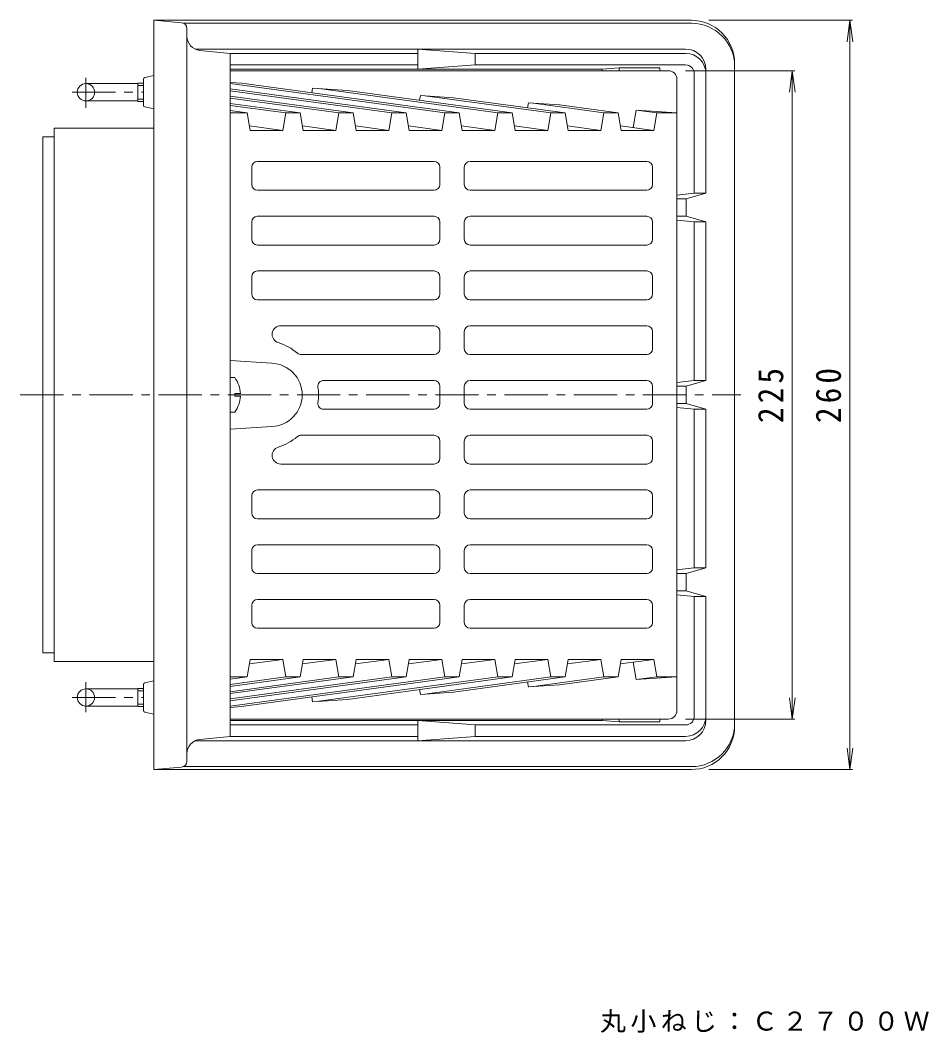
# Model space of a CAD drawing. Units: millimetres, scale not verified. Extents: x -252 to 250, y -412 to 371.
# Drawn here: x -146.5 to 168.6, y 19.6 to 371 of the extents above; entities that cross this region are included whole.
import ezdxf

# ---------------------------------------------------------------- set-up
doc = ezdxf.new("R2010")
doc.units = ezdxf.units.MM
doc.header["$LTSCALE"] = 3
doc.linetypes.add('CHAIN1', pattern=[8, 5, -1, 1, -1])
for name, color, linetype, lineweight in [('0-0_通り芯', 3, 'Continuous', 9), ('0-2_仕上', 6, 'Continuous', 9), ('0-4_その他', 7, 'Continuous', 9), ('0-5_寸法', 7, 'Continuous', 9)]:
    doc.layers.add(name, color=color, linetype=linetype, lineweight=lineweight)
doc.styles.add('ＭＳ ゴシック', font='')
doc.styles.get('ＭＳ ゴシック').set_extended_font_data('MS Gothic')

msp = doc.modelspace()

# ---------------------------------------------------------------- linework, layer by layer
at = {"layer": '0-0_通り芯'}
for p, q in [((-100.193, 110.968), (-100.193, 370.968)), ((86.307, 370.968), (-100.193, 370.968)), ((-90.52, 370.127), (-100.193, 370.968)), ((86.307, 369.968), (-89.894, 369.968)), ((-88.693, 113.801), (-88.693, 368.134)), ((84.307, 360.968), (-85.82, 360.968)), ((-84.191, 360.518), (-73.693, 359.468)), ((-73.693, 122.468), (-73.693, 359.468)), ((-8.57, 359.468), (-73.693, 359.468)), ((11.307, 359.468), (-8.57, 360.968)), ((-8.57, 360.968), (-8.57, 353.968)), ((11.307, 359.468), (11.307, 355.468)), ((84.307, 359.468), (11.307, 359.468)), ((-8.57, 355.468), (-73.693, 355.468)), ((-8.57, 353.968), (11.307, 355.468)), ((84.307, 355.468), (11.307, 355.468)), ((101.307, 125.968), (101.307, 355.968)), ((-103.302, 351.055), (-100.193, 351.746)), ((55.348, 353.968), (-73.693, 353.968)), ((55.348, 353.968), (61.307, 354.468)), ((55.348, 353.968), (55.348, 353.468)), ((75.389, 354.468), (61.307, 354.468)), ((61.307, 354.468), (61.307, 353.468)), ((75.389, 354.468), (75.389, 353.468)), ((87.307, 352.468), (87.307, 310.968)), ((91.307, 353.968), (91.307, 310.968)), ((-123.693, 348.968), (-105.693, 348.968)), ((-105.693, 349.143), (-103.693, 349.143)), ((-105.693, 349.143), (-105.693, 342.793)), ((-105.693, 348.328), (-103.693, 348.328)), ((-103.693, 341.369), (-103.693, 350.567)), ((-123.693, 342.968), (-105.693, 342.968)), ((-105.693, 343.608), (-103.693, 343.608)), ((-105.693, 342.793), (-103.693, 342.793)), ((-103.302, 340.881), (-100.193, 340.19)), ((-138.693, 330.468), (-134.755, 330.468)), ((-138.693, 151.468), (-138.693, 330.468)), ((-134.755, 333.468), (-100.193, 333.468)), ((-134.755, 148.468), (-134.755, 333.468)), ((81.307, 310.297), (87.307, 310.968)), ((84.488, 308.968), (91.307, 310.968)), ((87.307, 310.968), (91.307, 310.968)), ((81.307, 308.968), (84.488, 308.968)), ((84.488, 302.968), (84.488, 308.968)), ((81.307, 302.968), (84.488, 302.968)), ((84.488, 302.968), (91.307, 300.968)), ((81.307, 301.639), (87.307, 300.968)), ((87.307, 300.968), (91.307, 300.968)), ((87.307, 300.968), (87.307, 245.968)), ((91.307, 300.968), (91.307, 245.968)), ((81.307, 245.297), (87.307, 245.968)), ((84.488, 243.968), (91.307, 245.968)), ((87.307, 245.968), (91.307, 245.968)), ((81.307, 243.968), (84.488, 243.968)), ((84.488, 243.968), (84.488, 237.968)), ((81.307, 237.968), (84.488, 237.968)), ((81.307, 236.639), (87.307, 235.968)), ((84.488, 237.968), (91.307, 235.968)), ((87.307, 235.968), (91.307, 235.968)), ((87.307, 180.968), (87.307, 235.968)), ((91.307, 180.968), (91.307, 235.968)), ((81.307, 180.296), (87.307, 180.968)), ((84.488, 178.968), (91.307, 180.968)), ((87.307, 180.968), (91.307, 180.968)), ((81.307, 178.968), (84.488, 178.968)), ((84.488, 178.968), (84.488, 172.968)), ((81.307, 172.968), (84.488, 172.968)), ((84.488, 172.968), (91.307, 170.968)), ((81.307, 171.639), (87.307, 170.968)), ((87.307, 170.968), (91.307, 170.968)), ((87.307, 129.468), (87.307, 170.968)), ((91.307, 127.968), (91.307, 170.968)), ((-138.693, 151.468), (-134.755, 151.468)), ((-134.755, 148.468), (-100.193, 148.468)), ((-103.693, 131.369), (-103.693, 140.567)), ((-103.302, 141.055), (-100.193, 141.746)), ((-123.693, 138.968), (-105.693, 138.968)), ((-105.693, 139.143), (-103.693, 139.143)), ((-105.693, 132.793), (-105.693, 139.143)), ((-105.693, 138.328), (-103.693, 138.328)), ((-105.693, 133.608), (-103.693, 133.608)), ((-123.693, 132.968), (-105.693, 132.968)), ((-105.693, 132.793), (-103.693, 132.793)), ((-103.302, 130.881), (-100.193, 130.19)), ((55.348, 127.968), (-73.693, 127.968)), ((-8.57, 127.968), (11.307, 126.468)), ((-8.57, 120.968), (-8.57, 127.968)), ((55.348, 127.968), (55.348, 128.468)), ((55.348, 127.968), (61.307, 127.468)), ((61.307, 127.468), (61.307, 128.468)), ((75.389, 127.468), (61.307, 127.468)), ((75.389, 127.468), (75.389, 128.468)), ((-8.57, 126.468), (-73.693, 126.468)), ((11.307, 122.468), (11.307, 126.468)), ((84.307, 126.468), (11.307, 126.468)), ((84.307, 120.968), (-85.82, 120.968)), ((-84.191, 121.418), (-73.693, 122.468)), ((-8.57, 122.468), (-73.693, 122.468)), ((11.307, 122.468), (-8.57, 120.968)), ((84.307, 122.468), (11.307, 122.468)), ((-90.52, 111.809), (-100.193, 110.968)), ((86.307, 110.968), (-100.193, 110.968)), ((86.307, 111.968), (-89.894, 111.968))]:
    msp.add_line(p, q, dxfattribs=at)
at = {"layer": '0-0_通り芯', "linetype": 'CHAIN1'}
for p, q in [((-123.693, 351.029), (-123.693, 340.595)), ((-128.45, 345.968), (-103.693, 345.968)), ((-146.477, 240.968), (103.441, 240.968)), ((-123.693, 130.906), (-123.693, 141.34)), ((-128.45, 135.968), (-103.693, 135.968))]:
    msp.add_line(p, q, dxfattribs=at)
at = {"layer": '0-0_通り芯'}
for centre in [(-123.693, 345.968), (-123.693, 135.968)]:
    msp.add_circle(centre, 3, dxfattribs=at)
for centre, radius, start, end in [((-90.693, 368.134), 2, 0, 85.03043), ((86.307, 355.968), 15, 359.99991, 90), ((86.307, 354.968), 15, 0, 90), ((-83.693, 365.493), 5, 180, 264.28935), ((84.307, 353.968), 7, 0, 90), ((84.307, 352.468), 7, 0, 90), ((84.307, 352.468), 3, 0, 90), ((-103.193, 350.567), 0.5, 102.52843, 180), ((-103.193, 341.369), 0.5, 180, 257.47157), ((-103.193, 140.567), 0.5, 102.52997, 180), ((-103.193, 131.369), 0.5, 180, 257.47081), ((84.307, 129.468), 3, 270, 0), ((84.307, 129.468), 7, 270, 0), ((84.307, 127.968), 7, 270, 0), ((86.307, 126.968), 15, 270, 0), ((86.307, 125.968), 15, 270, 0.00009), ((-83.693, 116.443), 5, 95.71065, 180), ((-90.693, 113.801), 2, 274.96957, 0)]:
    msp.add_arc(centre, radius, start, end, dxfattribs=at)
at = {"layer": '0-2_仕上'}
for p, q in [((78.307, 353.468), (-73.693, 353.468)), ((-69.781, 349.131), (-73.693, 349.399)), ((0.813, 338.788), (-73.693, 348.989)), ((5.763, 338.788), (-69.781, 349.131)), ((81.307, 131.468), (81.307, 350.468)), ((-12.621, 338.788), (-73.693, 347.15)), ((-17.572, 338.788), (-73.693, 346.472)), ((-31.006, 338.788), (-73.693, 344.633)), ((-45.079, 347.44), (-45.364, 345.788)), ((-33.011, 346.614), (-45.079, 347.44)), ((19.198, 338.788), (-42.911, 347.292)), ((24.148, 338.788), (-33.011, 346.614)), ((-7.656, 344.878), (-7.949, 343.183)), ((3.759, 344.097), (-7.656, 344.878)), ((37.583, 338.788), (-6.141, 344.775)), ((-35.956, 338.788), (-73.693, 343.955)), ((-49.391, 338.788), (-73.693, 342.115)), ((-54.341, 338.788), (-73.693, 341.438)), ((42.533, 338.788), (3.759, 344.097)), ((29.767, 342.339), (29.462, 340.577)), ((40.529, 341.579), (29.763, 342.316)), ((55.968, 338.788), (30.629, 342.257)), ((60.918, 338.788), (40.529, 341.579)), ((-66.697, 332.755), (-67.776, 338.788)), ((-55.383, 332.755), (-54.341, 338.788)), ((-54.341, 338.788), (-49.391, 338.788)), ((-49.391, 338.788), (-48.312, 332.755)), ((-36.998, 332.755), (-35.956, 338.788)), ((-35.956, 338.788), (-31.006, 338.788)), ((-31.006, 338.788), (-29.927, 332.755)), ((-18.614, 332.755), (-17.572, 338.788)), ((-17.572, 338.788), (-12.621, 338.788)), ((-12.621, 338.788), (-11.542, 332.755)), ((-0.229, 332.755), (0.813, 338.788)), ((0.813, 338.788), (5.763, 338.788)), ((5.763, 338.788), (6.842, 332.755)), ((18.156, 332.755), (19.198, 338.788)), ((19.198, 338.788), (24.148, 338.788)), ((24.148, 338.788), (25.227, 332.755)), ((36.541, 332.755), (37.583, 338.788)), ((37.583, 338.788), (42.533, 338.788)), ((42.533, 338.788), (43.612, 332.755)), ((54.926, 332.755), (55.968, 338.788)), ((55.968, 338.788), (60.918, 338.788)), ((60.918, 338.788), (61.997, 332.755)), ((67.19, 339.754), (66.15, 333.735)), ((67.19, 339.754), (81.307, 338.788)), ((74.353, 338.788), (67.192, 339.768)), ((73.311, 332.755), (74.353, 338.788)), ((74.353, 338.788), (81.307, 338.788)), ((-55.383, 332.755), (-66.981, 334.343)), ((-36.998, 332.755), (-48.596, 334.343)), ((-18.614, 332.755), (-30.211, 334.343)), ((-0.229, 332.755), (-11.826, 334.343)), ((18.156, 332.755), (6.558, 334.343)), ((36.541, 332.755), (24.943, 334.343)), ((54.926, 332.755), (43.328, 334.343)), ((73.311, 332.755), (61.713, 334.343)), ((-66.697, 332.755), (-55.383, 332.755)), ((-48.312, 332.755), (-36.998, 332.755)), ((-29.927, 332.755), (-18.614, 332.755)), ((-11.542, 332.755), (-0.229, 332.755)), ((6.842, 332.755), (18.156, 332.755)), ((25.227, 332.755), (36.541, 332.755)), ((43.612, 332.755), (54.926, 332.755)), ((61.997, 332.755), (73.311, 332.755)), ((-66.208, 319.968), (-66.208, 313.968)), ((-2.936, 321.968), (-64.208, 321.968)), ((-0.936, 313.968), (-0.936, 319.968)), ((7.549, 313.968), (7.549, 319.968)), ((9.55, 321.968), (70.822, 321.968)), ((72.822, 319.968), (72.822, 313.968)), ((-2.936, 311.968), (-64.208, 311.968)), ((9.55, 311.968), (70.822, 311.968)), ((-2.936, 302.968), (-64.208, 302.968)), ((9.55, 302.968), (70.822, 302.968)), ((-66.208, 300.968), (-66.208, 294.968)), ((-0.936, 294.968), (-0.936, 300.968)), ((7.549, 294.968), (7.549, 300.968)), ((72.822, 300.968), (72.822, 294.968)), ((-2.936, 292.968), (-64.208, 292.968)), ((9.55, 292.968), (70.822, 292.968)), ((-66.208, 281.968), (-66.208, 275.968)), ((-2.936, 283.968), (-64.208, 283.968)), ((-0.936, 275.968), (-0.936, 281.968)), ((7.549, 275.968), (7.549, 281.968)), ((9.55, 283.968), (70.822, 283.968)), ((72.822, 281.968), (72.822, 275.968)), ((-2.936, 273.968), (-64.208, 273.968)), ((9.55, 273.968), (70.822, 273.968)), ((-2.936, 264.968), (-56.112, 264.968)), ((9.55, 264.968), (70.822, 264.968)), ((-0.936, 256.968), (-0.936, 262.968)), ((7.549, 256.968), (7.55, 262.968)), ((72.822, 256.968), (72.822, 262.968)), ((-2.936, 254.968), (-49.068, 254.968)), ((9.55, 254.968), (70.822, 254.968)), ((-73.693, 252.902), (-59.27, 251.96)), ((-2.936, 245.968), (-41.252, 245.968)), ((9.55, 245.968), (70.822, 245.968)), ((-0.936, 237.968), (-0.936, 243.968)), ((7.549, 237.968), (7.549, 243.968)), ((72.822, 243.968), (72.822, 237.968)), ((-2.936, 235.968), (-41.252, 235.968)), ((9.55, 235.968), (70.822, 235.968)), ((-73.693, 229.033), (-59.27, 229.976)), ((-2.936, 226.968), (-49.068, 226.968)), ((-0.936, 224.968), (-0.936, 218.968)), ((7.549, 224.968), (7.55, 218.968)), ((9.55, 226.968), (70.822, 226.968)), ((72.822, 224.968), (72.822, 218.968)), ((-2.936, 216.968), (-56.112, 216.968)), ((9.55, 216.968), (70.822, 216.968)), ((-2.936, 207.968), (-64.208, 207.968)), ((9.55, 207.968), (70.822, 207.968)), ((-66.208, 199.968), (-66.208, 205.968)), ((-0.936, 205.968), (-0.936, 199.968)), ((7.549, 205.968), (7.549, 199.968)), ((72.822, 199.968), (72.822, 205.968)), ((-2.936, 197.968), (-64.208, 197.968)), ((9.55, 197.968), (70.822, 197.968)), ((-66.208, 180.968), (-66.208, 186.968)), ((-2.936, 188.968), (-64.208, 188.968)), ((-0.936, 186.968), (-0.936, 180.968)), ((7.549, 186.968), (7.549, 180.968)), ((9.55, 188.968), (70.822, 188.968)), ((72.822, 180.968), (72.822, 186.968)), ((-2.936, 178.968), (-64.208, 178.968)), ((9.55, 178.968), (70.822, 178.968)), ((-2.936, 169.968), (-64.208, 169.968)), ((9.55, 169.968), (70.822, 169.968)), ((-66.208, 161.968), (-66.208, 167.968)), ((-0.936, 167.968), (-0.936, 161.968)), ((7.549, 167.968), (7.549, 161.968)), ((72.822, 161.968), (72.822, 167.968)), ((-2.936, 159.968), (-64.208, 159.968)), ((9.55, 159.968), (70.822, 159.968)), ((-66.697, 149.181), (-67.776, 143.148)), ((-55.383, 149.181), (-66.981, 147.593)), ((-66.697, 149.181), (-55.383, 149.181)), ((-55.383, 149.181), (-54.341, 143.148)), ((-49.391, 143.148), (-48.312, 149.181)), ((-36.998, 149.181), (-48.596, 147.593)), ((-48.312, 149.181), (-36.998, 149.181)), ((-36.998, 149.181), (-35.956, 143.148)), ((-31.006, 143.148), (-29.927, 149.181)), ((-18.614, 149.181), (-30.211, 147.593)), ((-29.927, 149.181), (-18.614, 149.181)), ((-18.614, 149.181), (-17.572, 143.148)), ((-12.621, 143.148), (-11.542, 149.181)), ((-0.229, 149.181), (-11.826, 147.593)), ((-11.542, 149.181), (-0.229, 149.181)), ((-0.229, 149.181), (0.813, 143.148)), ((5.763, 143.148), (6.842, 149.181)), ((18.156, 149.181), (6.558, 147.593)), ((6.842, 149.181), (18.156, 149.181)), ((18.156, 149.181), (19.198, 143.148)), ((24.148, 143.148), (25.227, 149.181)), ((36.541, 149.181), (24.943, 147.593)), ((25.227, 149.181), (36.541, 149.181)), ((36.541, 149.181), (37.583, 143.148)), ((42.533, 143.148), (43.612, 149.181)), ((54.926, 149.181), (43.328, 147.593)), ((43.612, 149.181), (54.926, 149.181)), ((54.926, 149.181), (55.968, 143.148)), ((60.918, 143.148), (61.997, 149.181)), ((73.311, 149.181), (61.713, 147.593)), ((61.997, 149.181), (73.311, 149.181)), ((67.19, 142.181), (66.15, 148.2)), ((73.311, 149.181), (74.353, 143.148)), ((-54.341, 143.148), (-73.693, 140.498)), ((-49.391, 143.148), (-73.693, 139.82)), ((-35.956, 143.148), (-73.693, 137.981)), ((-31.006, 143.148), (-73.693, 137.303)), ((-17.572, 143.148), (-73.693, 135.463)), ((-12.621, 143.148), (-73.693, 134.786)), ((0.813, 143.148), (-73.693, 132.946)), ((5.763, 143.148), (-69.781, 132.804)), ((-54.341, 143.148), (-49.391, 143.148)), ((19.198, 143.148), (-42.911, 134.644)), ((-35.956, 143.148), (-31.006, 143.148)), ((24.148, 143.148), (-33.011, 135.321)), ((-17.572, 143.148), (-12.621, 143.148)), ((37.583, 143.148), (-6.141, 137.161)), ((0.813, 143.148), (5.763, 143.148)), ((42.533, 143.148), (3.759, 137.839)), ((19.198, 143.148), (24.148, 143.148)), ((29.767, 139.596), (29.462, 141.358)), ((55.968, 143.148), (30.629, 139.678)), ((37.583, 143.148), (42.533, 143.148)), ((60.918, 143.148), (40.529, 140.356)), ((55.968, 143.148), (60.918, 143.148)), ((67.19, 142.181), (81.307, 143.148)), ((74.353, 143.148), (67.192, 142.167)), ((74.353, 143.148), (81.307, 143.148)), ((-7.656, 137.057), (-7.949, 138.753)), ((3.759, 137.839), (-7.656, 137.057)), ((40.529, 140.356), (29.763, 139.619)), ((-45.079, 134.495), (-45.364, 136.147)), ((-33.011, 135.321), (-45.079, 134.495)), ((-69.781, 132.804), (-73.693, 132.536)), ((78.307, 128.468), (-73.693, 128.468))]:
    msp.add_line(p, q, dxfattribs=at)
at = {"layer": '0-2_仕上', "color": 4}
for p, q in [((-72.093, 246.968), (-73.693, 246.968)), ((-72.093, 240.489), (-72.093, 241.447)), ((-70.105, 241.447), (-72.093, 241.447)), ((-70.105, 240.489), (-72.093, 240.489)), ((-72.093, 234.968), (-73.693, 234.968))]:
    msp.add_line(p, q, dxfattribs=at)
at = {"layer": '0-2_仕上'}
for points in [[(-73.693, 338.788), (-67.776, 338.788), (-73.693, 339.598)], [(-73.693, 143.148), (-67.776, 143.148), (-73.693, 142.337)]]:
    msp.add_lwpolyline(points, dxfattribs=at)
for centre, radius, start, end in [((78.307, 350.468), 3, 0.00034, 89.99966), ((-64.208, 319.968), 2, 90, 180), ((-2.936, 319.968), 2, 0, 90), ((9.55, 319.968), 2, 90, 180), ((70.822, 319.968), 2, 0, 90), ((-64.208, 313.968), 2, 180, 270), ((-2.936, 313.968), 2, 270, 0), ((9.55, 313.968), 2, 180, 270), ((70.822, 313.968), 2, 270, 0), ((-64.208, 300.968), 2, 90, 180), ((-2.936, 300.968), 2, 0, 90), ((9.55, 300.968), 2, 90, 180), ((70.822, 300.968), 2, 0, 90), ((-64.208, 294.968), 2, 180, 270), ((-2.936, 294.968), 2, 270.0005, 0), ((9.55, 294.968), 2, 180, 269.9995), ((70.822, 294.968), 2, 270, 0), ((-64.208, 281.968), 2, 90, 180), ((-2.936, 281.968), 2, 0, 89.9995), ((9.55, 281.968), 2, 90.0005, 180), ((70.822, 281.968), 2, 0, 90), ((-64.208, 275.968), 2, 180, 270), ((-2.936, 275.968), 2, 270, 0), ((9.55, 275.968), 2, 180, 270), ((70.822, 275.968), 2, 270, 0), ((-56.112, 261.968), 3, 90, 252.6582), ((-2.936, 262.968), 2, 0, 90), ((9.55, 262.968), 2, 90, 180), ((70.822, 262.968), 2, 0, 90), ((-62.67, 240.968), 19, 49.63225, 72.65842), ((-2.936, 256.968), 2, 270, 0), ((9.55, 256.968), 2, 180, 270), ((70.822, 256.968), 2, 270, 0), ((-49.068, 256.968), 2, 229.63232, 270), ((-59.693, 240.968), 11, 272.20425, 87.79575), ((-41.252, 243.968), 2, 90, 188.21356), ((-2.936, 243.968), 2, 0, 89.99899), ((9.55, 243.968), 2, 90.00101, 180), ((70.822, 243.968), 2, 0, 90), ((-62.036, 240.968), 19, 351.78685, 8.21315), ((-41.252, 237.968), 2, 171.78644, 270), ((-2.936, 237.968), 2, 270.00101, 0), ((9.55, 237.968), 2, 180, 269.99899), ((70.822, 237.968), 2, 270, 0), ((-62.67, 240.968), 19, 287.34158, 310.36775), ((-49.068, 224.968), 2, 90, 130.36768), ((-2.936, 224.968), 2, 0, 90), ((9.55, 224.968), 2, 90, 180), ((70.822, 224.968), 2, 0, 90), ((-56.112, 219.968), 3, 107.3418, 270), ((-2.936, 218.968), 2, 270, 0), ((9.55, 218.968), 2, 180, 270), ((70.822, 218.968), 2, 270, 0), ((-64.208, 205.968), 2, 90, 180), ((-2.936, 205.968), 2, 0, 90), ((9.55, 205.968), 2, 90, 180), ((70.822, 205.968), 2, 0, 90), ((-64.208, 199.968), 2, 180, 270), ((-2.936, 199.968), 2, 270.0005, 0), ((9.55, 199.968), 2, 180, 269.9995), ((70.822, 199.968), 2, 270, 0), ((-64.208, 186.968), 2, 90, 180), ((-2.936, 186.968), 2, 0, 89.9995), ((9.55, 186.968), 2, 90.0005, 180), ((70.822, 186.968), 2, 0, 90), ((-64.208, 180.968), 2, 180, 270), ((-2.936, 180.968), 2, 270, 0), ((9.55, 180.968), 2, 180, 270), ((70.822, 180.968), 2, 270, 0), ((-64.208, 167.968), 2, 90, 180), ((-2.936, 167.968), 2, 0, 90), ((9.55, 167.968), 2, 90, 180), ((70.822, 167.968), 2, 0, 90), ((-64.208, 161.968), 2, 180, 270), ((-2.936, 161.968), 2, 270, 0), ((9.55, 161.968), 2, 180, 270), ((70.822, 161.968), 2, 270, 0), ((78.307, 131.468), 3, 270.00034, 359.99966)]:
    msp.add_arc(centre, radius, start, end, dxfattribs=at)
at = {"layer": '0-2_仕上', "color": 4}
for start, end in [(2.74591, 36.86987), (323.13013, 357.25409)]:
    msp.add_arc((-80.093, 240.968), 10, start, end, dxfattribs=at)
at = {"layer": '0-4_その他'}
for p, q in [((142.207, 370.968), (92.307, 370.968)), ((141.307, 370.968), (140.328, 363.532)), ((141.307, 110.968), (141.307, 370.968)), ((141.307, 370.968), (142.286, 363.532)), ((122.207, 353.468), (84.307, 353.468)), ((121.307, 353.468), (120.328, 346.032)), ((121.307, 128.468), (121.307, 353.468)), ((121.307, 353.468), (122.286, 346.032)), ((121.307, 128.468), (120.328, 135.904)), ((121.307, 128.468), (122.286, 135.904)), ((122.207, 128.468), (84.307, 128.468)), ((141.307, 110.968), (140.328, 118.404)), ((141.307, 110.968), (142.286, 118.404)), ((142.207, 110.968), (92.307, 110.968))]:
    msp.add_line(p, q, dxfattribs=at)

# ---------------------------------------------------------------- texts
at = {"layer": '0-4_その他', "color": 2, "char_height": 8.798, "attachment_point": 7, "rotation": 90, "style": 'ＭＳ ゴシック'}
for s, insert in [('\\T1.27;\\W0.9;225', (118.307, 231.218)), ('\\T1.27;\\W0.9;260', (138.307, 231.218))]:
    msp.add_mtext(s, dxfattribs=dict(at, insert=insert))
at = {"layer": '0-5_寸法', "insert": (54.623, 19.637), "char_height": 6.598, "attachment_point": 7, "style": 'ＭＳ ゴシック'}
msp.add_mtext('\\T1.17;丸小ねじ：Ｃ２７００Ｗ', dxfattribs=at)

doc.saveas('drawing.dxf')
